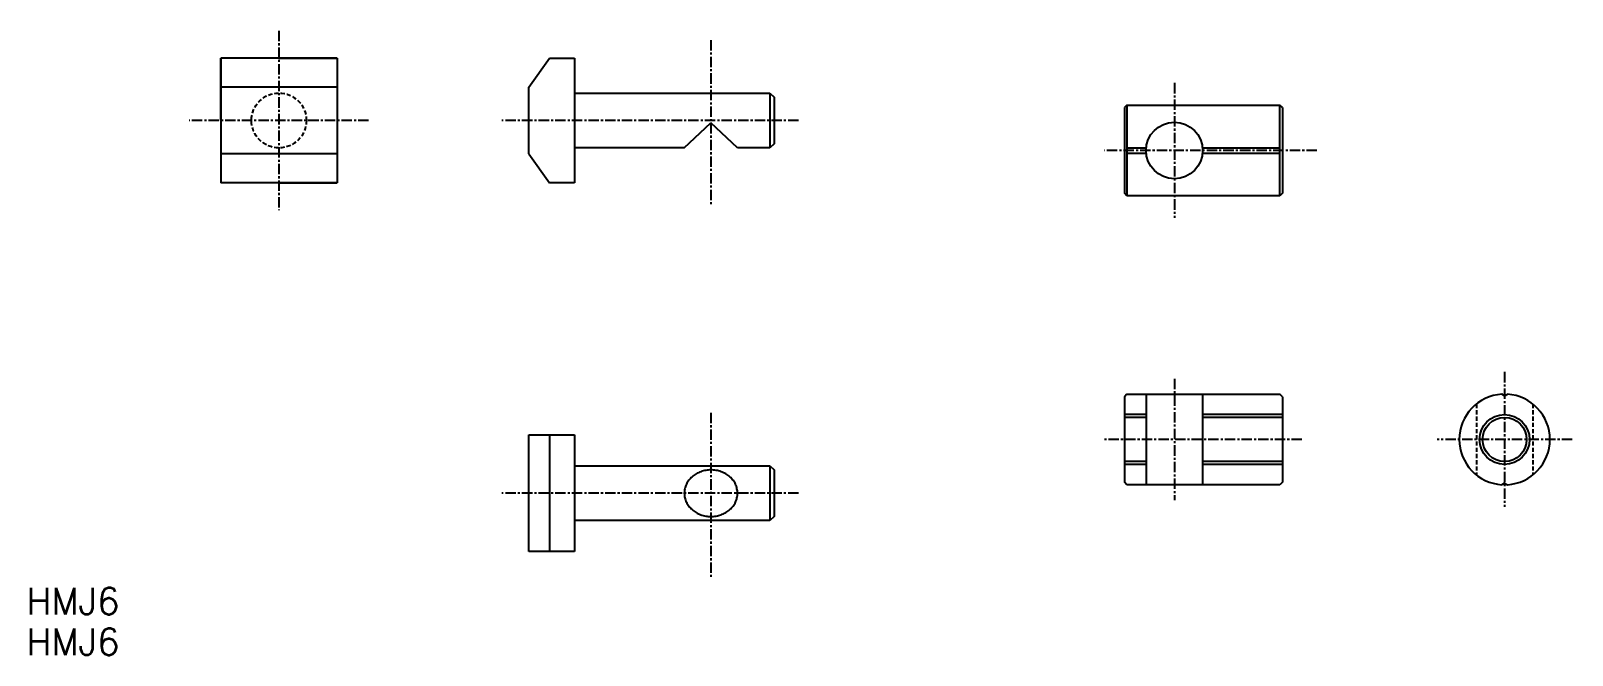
# Model space of a CAD drawing. Extents: x -30 to 156, y -64 to 11.
import ezdxf

# ---------------------------------------------------------------- set-up
doc = ezdxf.new("R2010")
doc.units = 0
doc.linetypes.add('CENTER', pattern=[2, 1.25, -0.25, 0.25, -0.25])
doc.linetypes.add('DASHED', pattern=[0.75, 0.5, -0.25])
doc.layers.get('0').update_dxf_attribs({"linetype": 'CONTINUOUS'})
doc.layers.add('CENTER', color=1, linetype='CENTER')
doc.styles.get("Standard").update_dxf_attribs({"font": 'txt.shx', "bigfont": 'bigfont.shx'})

msp = doc.modelspace()

# ---------------------------------------------------------------- linework, layer by layer
at = {"color": 7, "linetype": 'CONTINUOUS'}
for p, q in [((7, 7.5), (-7, 7.5)), ((-7, 0), (-7, 7.5)), ((-7, 7.5), (-7, -7.5)), ((0, 7.5), (7, 7.5)), ((7, 7.5), (7, -7.5)), ((30.05, 4), (32.55, 7.5)), ((32.55, 7.5), (35.55, 7.5)), ((35.55, 7.5), (35.55, -7.5)), ((7, 4), (-7, 4)), ((30.05, -4), (30.05, 4)), ((35.55, 3.3), (59.05, 3.3)), ((59.05, 3.3), (59.55, 2.8)), ((59.05, 3.3), (59.05, -3.3)), ((59.55, 2.8), (59.55, -2.8)), ((101.99, 1.84), (101.69, 1.54)), ((101.69, 1.54), (101.69, -8.76)), ((101.99, 1.84), (120.39, 1.84)), ((120.69, 1.54), (120.39, 1.84)), ((120.69, 1.54), (120.69, -8.76)), ((48.75, -3.3), (51.95, -0.3)), ((55.15, -3.3), (51.95, -0.3)), ((48.75, -3.3), (35.55, -3.3)), ((59.05, -3.3), (55.15, -3.3)), ((59.55, -2.8), (59.05, -3.3)), ((7, -4), (-7, -4)), ((30.05, -4), (32.55, -7.5)), ((35.55, -3.95), (35.55, -7.5)), ((7, -7.5), (-7, -7.5)), ((0, -7.5), (7, -7.5)), ((35.55, -7.5), (32.55, -7.5)), ((101.99, -9.06), (101.69, -8.76)), ((120.39, -9.06), (101.99, -9.06)), ((120.69, -8.76), (120.39, -9.06)), ((101.99, -32.93), (101.69, -33.23)), ((101.69, -33.23), (101.69, -43.53)), ((101.69, -33.23), (101.69, -43.53)), ((101.99, -32.93), (120.39, -32.93)), ((104.29, -32.93), (104.29, -43.83)), ((111.09, -32.93), (111.09, -43.83)), ((120.69, -33.23), (120.39, -32.93)), ((120.69, -33.23), (120.69, -43.53)), ((120.69, -33.23), (120.69, -43.53)), ((147.41, -33.13), (147.08, -32.94)), ((147.41, -33.13), (147.74, -32.94)), ((104.29, -35.73), (101.69, -35.73)), ((120.69, -35.73), (111.09, -35.73)), ((30.05, -51.84), (30.05, -37.84)), ((30.05, -37.84), (35.55, -37.84)), ((32.55, -37.84), (32.55, -51.84)), ((35.55, -37.84), (35.55, -51.84)), ((35.55, -41.54), (59.05, -41.54)), ((59.05, -41.54), (59.55, -42.04)), ((59.05, -41.54), (59.05, -48.14)), ((59.55, -42.04), (59.55, -47.64)), ((104.29, -41.03), (101.69, -41.03)), ((120.69, -41.03), (111.09, -41.03)), ((101.99, -43.83), (101.69, -43.53)), ((120.39, -43.83), (101.99, -43.83)), ((120.69, -43.53), (120.39, -43.83)), ((147.41, -43.63), (147.08, -43.82)), ((147.41, -43.63), (147.74, -43.82)), ((59.05, -48.14), (35.55, -48.14)), ((59.55, -47.64), (59.05, -48.14)), ((35.55, -48.79), (35.55, -51.84)), ((35.55, -51.84), (30.05, -51.84))]:
    msp.add_line(p, q, dxfattribs=at)
at = {"color": 3, "linetype": 'CONTINUOUS'}
for p, q in [((101.99, 1.84), (101.99, -9.06)), ((120.39, -9.06), (120.39, 1.84)), ((101.99, -3.28), (104.31, -3.28)), ((111.08, -3.28), (120.39, -3.28)), ((101.99, -3.94), (104.31, -3.94)), ((111.08, -3.94), (120.39, -3.94)), ((104.29, -35.38), (101.69, -35.38)), ((120.69, -35.38), (111.09, -35.38)), ((104.29, -41.38), (101.69, -41.38)), ((120.69, -41.38), (111.09, -41.38))]:
    msp.add_line(p, q, dxfattribs=at)
at = {"color": 3, "linetype": 'DASHED'}
for p, q in [((144.01, -34.12), (144.01, -42.64)), ((150.81, -34.12), (150.81, -42.64))]:
    msp.add_line(p, q, dxfattribs=at)
at = {"color": 7, "linetype": 'CONTINUOUS'}
msp.add_polyline3d([(55.15, -44.84, 0), (55.15, -44.71, 0), (55.14, -44.57, 0), (55.12, -44.43, 0), (55.09, -44.3, 0), (55.06, -44.16, 0), (55.02, -44.03, 0), (54.97, -43.9, 0), (54.91, -43.77, 0), (54.85, -43.65, 0), (54.78, -43.52, 0), (54.7, -43.4, 0), (54.62, -43.29, 0), (54.52, -43.18, 0), (54.43, -43.07, 0), (54.33, -42.96, 0), (54.22, -42.86, 0), (54.1, -42.77, 0), (53.98, -42.68, 0), (53.86, -42.6, 0), (53.73, -42.52, 0), (53.6, -42.44, 0), (53.46, -42.38, 0), (53.32, -42.31, 0), (53.18, -42.26, 0), (53.03, -42.21, 0), (52.88, -42.16, 0), (52.73, -42.13, 0), (52.58, -42.1, 0), (52.42, -42.07, 0), (52.27, -42.06, 0), (52.11, -42.05, 0), (51.95, -42.04, 0), (51.8, -42.05, 0), (51.64, -42.06, 0), (51.49, -42.07, 0), (51.33, -42.1, 0), (51.18, -42.13, 0), (51.03, -42.16, 0), (50.88, -42.21, 0), (50.73, -42.26, 0), (50.59, -42.31, 0), (50.45, -42.38, 0), (50.31, -42.44, 0), (50.18, -42.52, 0), (50.05, -42.6, 0), (49.92, -42.68, 0), (49.81, -42.77, 0), (49.69, -42.86, 0), (49.58, -42.96, 0), (49.48, -43.07, 0), (49.38, -43.18, 0), (49.29, -43.29, 0), (49.21, -43.4, 0), (49.13, -43.52, 0), (49.06, -43.65, 0), (49, -43.77, 0), (48.94, -43.9, 0), (48.89, -44.03, 0), (48.85, -44.16, 0), (48.82, -44.3, 0), (48.79, -44.43, 0), (48.77, -44.57, 0), (48.76, -44.71, 0), (48.75, -44.84, 0), (48.76, -44.98, 0), (48.77, -45.12, 0), (48.79, -45.26, 0), (48.82, -45.39, 0), (48.85, -45.52, 0), (48.89, -45.66, 0), (48.94, -45.79, 0), (49, -45.92, 0), (49.06, -46.04, 0), (49.13, -46.16, 0), (49.21, -46.28, 0), (49.29, -46.4, 0), (49.38, -46.51, 0), (49.48, -46.62, 0), (49.58, -46.72, 0), (49.69, -46.82, 0), (49.81, -46.92, 0), (49.92, -47.01, 0), (50.05, -47.09, 0), (50.18, -47.17, 0), (50.31, -47.25, 0), (50.45, -47.31, 0), (50.59, -47.38, 0), (50.73, -47.43, 0), (50.88, -47.48, 0), (51.03, -47.52, 0), (51.18, -47.56, 0), (51.33, -47.59, 0), (51.49, -47.61, 0), (51.64, -47.63, 0), (51.8, -47.64, 0), (51.95, -47.64, 0), (52.11, -47.64, 0), (52.27, -47.63, 0), (52.42, -47.61, 0), (52.58, -47.59, 0), (52.73, -47.56, 0), (52.88, -47.52, 0), (53.03, -47.48, 0), (53.18, -47.43, 0), (53.32, -47.38, 0), (53.46, -47.31, 0), (53.6, -47.25, 0), (53.73, -47.17, 0), (53.86, -47.09, 0), (53.98, -47.01, 0), (54.1, -46.92, 0), (54.22, -46.82, 0), (54.33, -46.72, 0), (54.43, -46.62, 0), (54.52, -46.51, 0), (54.62, -46.4, 0), (54.7, -46.28, 0), (54.78, -46.16, 0), (54.85, -46.04, 0), (54.91, -45.92, 0), (54.97, -45.79, 0), (55.02, -45.66, 0), (55.06, -45.52, 0), (55.09, -45.39, 0), (55.12, -45.26, 0), (55.14, -45.12, 0), (55.15, -44.98, 0), (55.15, -44.84, 0)], dxfattribs=at)
at = {"color": 3, "linetype": 'DASHED'}
msp.add_circle((0, 0), 3.3, dxfattribs=at)
at = {"color": 7, "linetype": 'CONTINUOUS'}
for centre, radius in [((107.69, -3.61), 3.4), ((147.41, -38.38), 2.65)]:
    msp.add_circle(centre, radius, dxfattribs=at)
at = {"color": 3, "linetype": 'CONTINUOUS'}
msp.add_circle((147.41, -38.38), 3, dxfattribs=at)
at = {"color": 7, "linetype": 'CONTINUOUS'}
for start, end in [(93.4627, 266.5373), (273.4627, 86.5373)]:
    msp.add_arc((147.41, -38.38), 5.45, start, end, dxfattribs=at)
at = {"layer": 'CENTER', "color": 1, "linetype": 'CENTER'}
for p, q in [((0, 10.78), (0, -10.78)), ((51.95, 9.67), (51.95, -10.18)), ((107.69, 4.51), (107.69, -11.73)), ((10.78, 0), (-10.78, 0)), ((62.48, 0), (26.79, 0)), ((124.83, -3.61), (99.3, -3.61)), ((107.69, -31.08), (107.69, -45.68)), ((147.41, -30.26), (147.41, -46.5)), ((51.95, -35.17), (51.95, -55.02)), ((123.02, -38.38), (99.3, -38.38)), ((155.54, -38.38), (139.29, -38.38)), ((62.48, -44.84), (26.79, -44.84))]:
    msp.add_line(p, q, dxfattribs=at)

# ---------------------------------------------------------------- texts
at = {"color": 7, "linetype": 'CONTINUOUS'}
for p in [(-30.39, -59.44), (-30.39, -64.33)]:
    msp.add_text('HMJ6', height=3.2, dxfattribs=at).set_placement(p)

doc.saveas('drawing.dxf')
